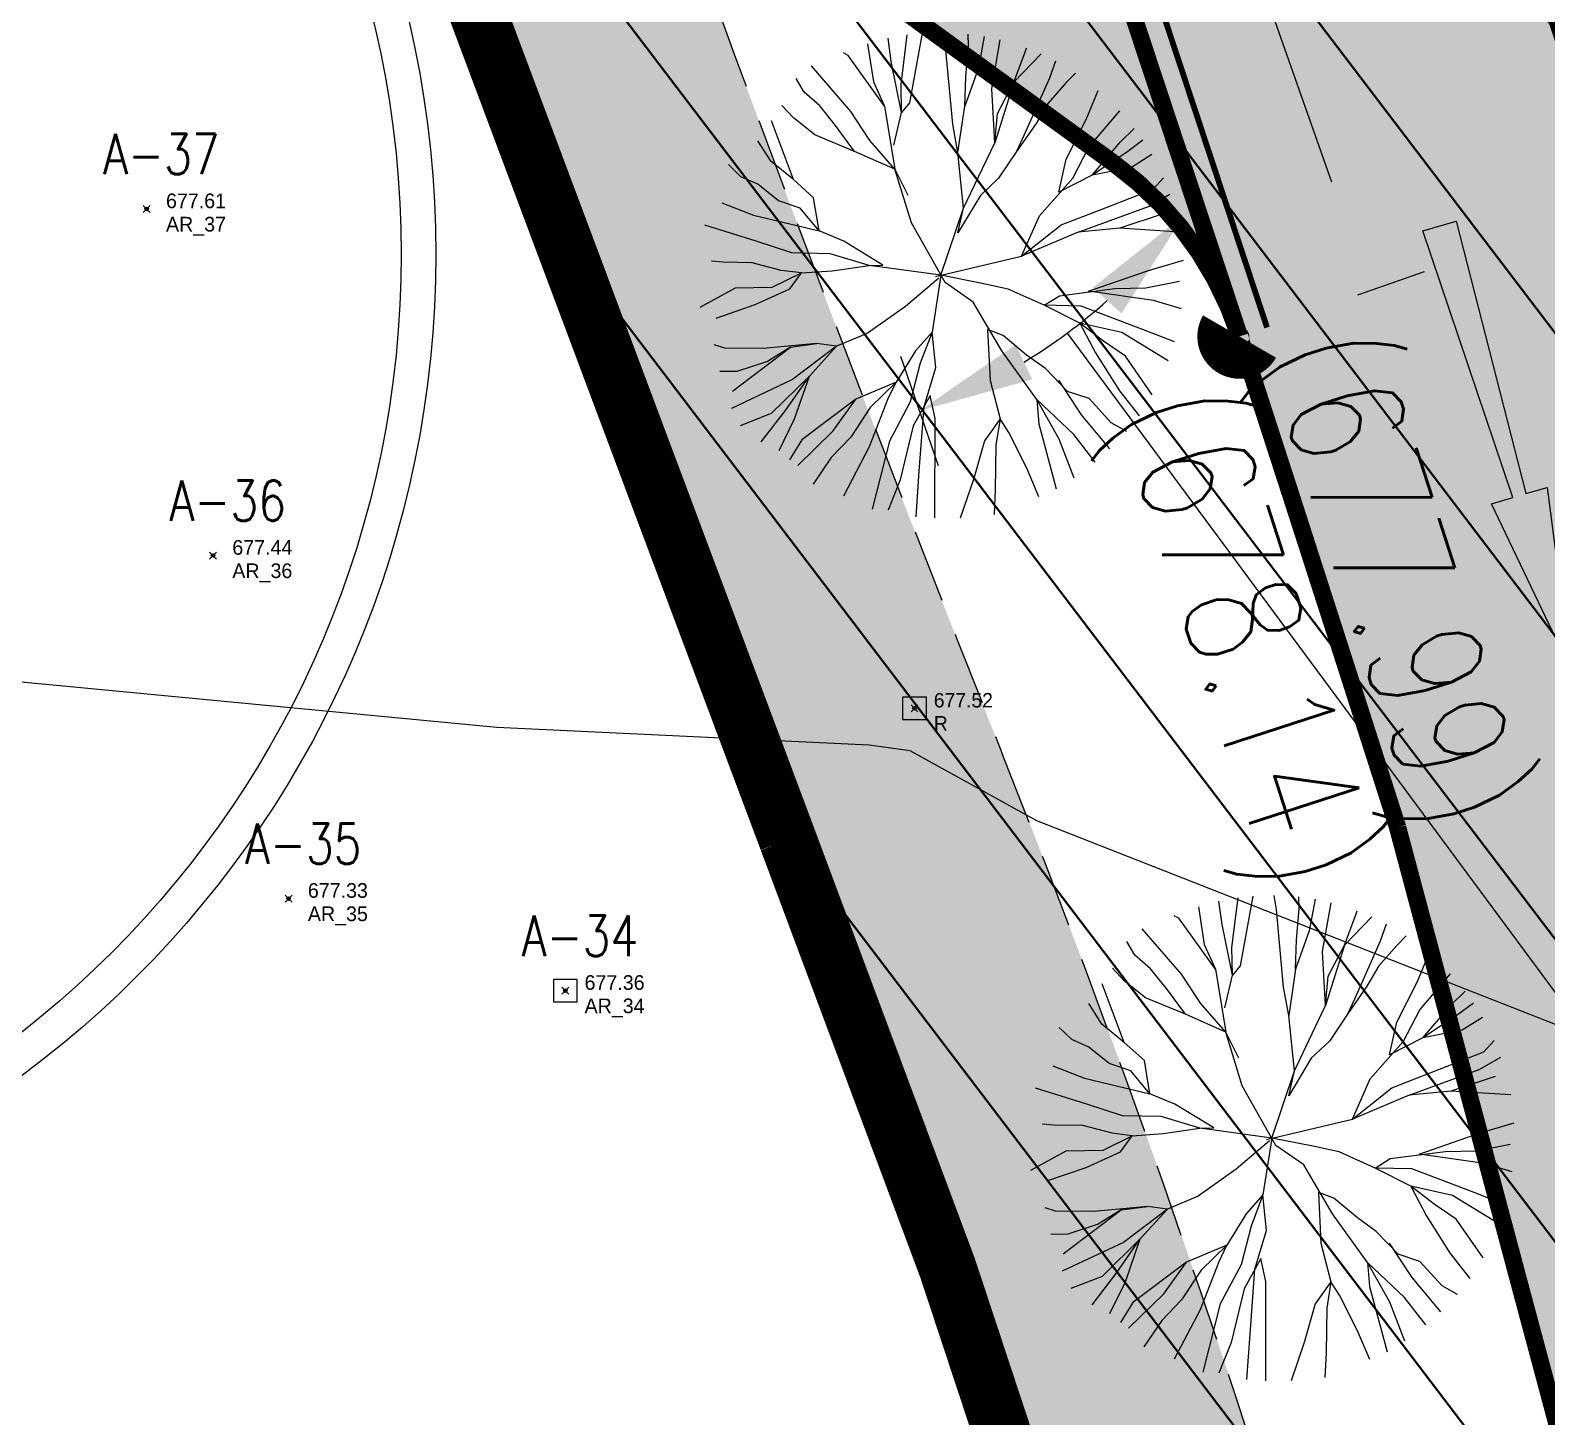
# Model space of a CAD drawing. Extents: x 350769 to 354978, y 6304672 to 6307963.
# Drawn here: x 352267.43 to 352280.55, y 6305851.84 to 6305863.85 of the extents above; entities that cross this region are included whole.
import ezdxf

# ---------------------------------------------------------------- set-up
doc = ezdxf.new("R2010")
doc.units = 0
doc.header["$PDMODE"] = 35
doc.header["$PDSIZE"] = 0.03
for name, pattern in [('3-5', [8, 3, -5]), ('CENTER', [50.8, 31.75, -6.35, 6.35, -6.35]), ('CONTINUOS', [0]), ('DASHDOT', [1, 0.5, -0.25, 0, -0.25]), ('DASHDOTX2', [2, 1, -0.5, 0, -0.5]), ('DASHED', [19.05, 12.7, -6.35])]:
    doc.linetypes.add(name, pattern=pattern)
doc.layers.get('0').update_dxf_attribs({"linetype": 'CONTINUOUS'})
doc.layers.get('Defpoints').update_dxf_attribs({"linetype": 'CONTINUOUS'})
for name, color, linetype in [('00-S2_ALL AREA APORTANTES', 150, 'CONTINUOUS'), ('00_Demarc_Proyectado', 150, 'CONTINUOUS'), ('00_Demarcacion Proyectada', 150, 'CONTINUOUS'), ('02_Geo ext_Acotamiento', 7, 'CONTINUOUS'), ('02_Geo ext_Eje', 4, 'CONTINUOUS'), ('02_Geo ext_Geometria', 2, 'CONTINUOUS'), ('03_Pav ext_HCV', 34, 'CONTINUOUS'), ('03_Pav ext_Vereda HC', 42, 'CONTINUOUS'), ('03_Pav proy_Solera Tipo A', 1, 'CONTINUOUS'), ('03_S2_Pav ext_Borde vereda', 7, 'CONTINUOUS'), ('03_S3_Pav ext_Cota', 2, 'CONTINUOUS'), ('1-ARBOL NOMBRE', 3, 'CONTINUOUS'), ('1-ARBOL PTO', 7, 'CONTINUOUS'), ('C-TINN', 5, 'CONTINUOUS'), ('C-TOPO-MAJR', 9, 'CONTINUOUS'), ('GYS_FLECH', 252, 'CONTINUOUS'), ('Paisajismo', 253, 'CONTINUOUS'), ('V-NODE-TEXT DIC 2012', 31, 'CONTINUOUS')]:
    doc.layers.add(name, color=color, linetype=linetype)
doc.layers.add('0_ASD_LINEA OFICIAL', color=253, linetype='DASHDOT', lineweight=20)
doc.layers.add('EJE PROYECTADO', color=7, linetype='DASHDOTX2', lineweight=15)
doc.layers.add('0_ASD_TOPOGRAFIA_ELEMENTOS', color=9, linetype='CONTINUOS', lineweight=5, true_color=0xbdbdbd)
doc.styles.add('JPG_2MM', font='simplex.shx', dxfattribs={"height": 1})
doc.styles.add('ROMANS', font='romans.shx', dxfattribs={"width": 0.65})
doc.dimstyles.new('Principal', dxfattribs={"dimscale": 0, "dimtxt": 2, "dimasz": 2, "dimexe": 1, "dimexo": 1, "dimtad": 1, "dimrnd": 0.05, "dimzin": 1, "dimtxsty": 'ROMANS', "dimcen": 2.5, "dimclrt": 2, "dimaunit": 2, "dimadec": 0, "dimazin": 0, "dimtfac": 1, "dimtmove": 0, "dimatfit": 3, "dimfxl": 1, "dimfxlon": 1, "dimarcsym": 0})

# ---------------------------------------------------------------- blocks, each defined once
blk = doc.blocks.new('*U993')
at = {"layer": 'EJE PROYECTADO', "color": 7, "linetype": 'DASHDOT', "lineweight": 15, "ltscale": 4}
blk.add_arc((351377.63, 6305569.091), 953.469, 17.70596, 19.250126, dxfattribs=at)
blk = doc.blocks.new('*D1195')
at = {"layer": '02_Geo ext_Acotamiento', "color": 0, "lineweight": -2, "transparency": 16777216}
for p, q in [((352276.403, 6305861.223), (352281.018, 6305854.987)), ((352274.962, 6305861.024), (352275.288, 6305860.078))]:
    blk.add_line(p, q, dxfattribs=at)
blk.add_arc((352273.579, 6305865.04), 4.748, 301.0911, 311.9131, dxfattribs=at)
at = {"layer": '02_Geo ext_Acotamiento', "color": 0, "transparency": 16777216}
for points in [[(352276.627, 6305861.618), (352276.874, 6305861.395), (352277.42, 6305862.249)], [(352276.101, 6305860.823), (352275.96, 6305861.125), (352275.125, 6305860.551)]]:
    blk.add_solid(points, dxfattribs=at)
at = {"layer": 'Defpoints', "color": 0, "transparency": 16777216}
for p in [(352270.484, 6305874.028), (352273.579, 6305865.04), (352274.14, 6305863.412), (352277.759, 6305862.004), (352276.001, 6305860.956)]:
    blk.add_point(p, dxfattribs=at)
at = {"layer": '02_Geo ext_Acotamiento', "color": 2, "transparency": 16777216, "insert": (352281.501, 6305854.334), "char_height": 1, "attachment_point": 5, "rotation": 36.5021, "style": 'ROMANS'}
blk.add_mtext('35°', dxfattribs=at)
blk = doc.blocks.new('*D1229')
at = {"layer": '02_Geo ext_Acotamiento', "color": 0, "lineweight": -2, "transparency": 16777216}
for p, q in [((352254.284, 6305931.515), (352254.859, 6305931.717)), ((352254.72, 6305930.608), (352278.693, 6305862.535)), ((352278.921, 6305861.555), (352279.497, 6305861.758))]:
    blk.add_line(p, q, dxfattribs=at)
at = {"layer": '02_Geo ext_Acotamiento', "color": 0, "transparency": 16777216}
for points in [[(352254.877, 6305930.664), (352254.562, 6305930.553), (352254.387, 6305931.551)], [(352278.85, 6305862.591), (352278.536, 6305862.48), (352279.025, 6305861.592)]]:
    blk.add_solid(points, dxfattribs=at)
at = {"layer": 'Defpoints', "color": 0, "transparency": 16777216}
for p in [(352253.259, 6305931.154), (352279.025, 6305861.592), (352277.896, 6305861.195)]:
    blk.add_point(p, dxfattribs=at)
at = {"layer": '02_Geo ext_Acotamiento', "color": 2, "transparency": 16777216, "insert": (352267.562, 6305896.873), "char_height": 1, "attachment_point": 5, "rotation": 289.4008, "style": 'ROMANS'}
blk.add_mtext('74,15', dxfattribs=at)
blk = doc.blocks.new('A$C27410629')
at = {"true_color": 0x136734, "transparency": 33554559}
h = blk.add_hatch(dxfattribs=at)
h.set_pattern_fill('ANSI31', color=116, scale=0.5)
h.set_pattern_definition([(45, (-8759.5625, -519.1036), (-1.12253202, 1.12253202), [])])
h.paths.add_polyline_path([(137.507, 1252.464, 0.117627), (109.815, 1254.194, 0.066925), (94.445, 1249.334, 0.315349), (64.302, 1196.27, 0.022683), (65.729, 1185.31), (112.36, 1218.953), (153.478, 1161.962), (172.105, 1139.481), (187.958, 1141.808), (193.565, 1120.466), (224.198, 1050.129), (250.62, 989.479), (268.153, 972.735, 0.000007), (291.49, 983.299), (238.195, 1105.634), (205.293, 1181.112), (177.053, 1197.652)])
at = {"layer": '0_ASD_LINEA OFICIAL', "ltscale": 8}
blk.add_lwpolyline([(76.795, 1069.872, 0.5, 0.5, 0.00826), (73.751, 1083.846, 0.5, 0.5, 0.028444), (70.023, 1095.124, 0.5, 0.5, -0.012564), (61.852, 1118.104, 0.5, 0.5, -0.000048), (57.166, 1131.529, 0.5, 0.5, -0.013664), (47.353, 1157.145, 0.5, 0.5, -0.058265), (39.524, 1192.667, 0.5, 0.5, 0), (39.524, 1192.667, 0.5, 0.5, -0.003962), (39.31, 1195.102, 0.5, 0.5, -0.274101), (74.42, 1266.696, 0.5, 0.5, 0), (74.42, 1266.696, 0.5, 0.5, -0.117635), (110.932, 1279.578, 0.5, 0.5, -0.105448), (145.793, 1276.067, 0.5, 0.5, -0.042273), (159.013, 1270.584, 0.5, 0.5, 0), (184.1, 1256.74, 0.5, 0.5, 0.018937), (195.809, 1250.819, 0.5, 0.5, -0.011475), (213.872, 1241.445, 0.5, 0.5, 0.049621)], format="xyseb", dxfattribs=at)
blk = doc.blocks.new('1.0 - LO RECABARREN LOTEO PARQUE - VEGETACION PROPUESTA ETAPA MUNICIPAL')
at = {"layer": 'Paisajismo'}
for p, q in [((352274.677, 6305863.729), (352274.727, 6305863.401)), ((352274.882, 6305863.576), (352274.855, 6305863.777)), ((352274.966, 6305863.376), (352275.02, 6305863.807)), ((352275.148, 6305863.821), (352275.039, 6305863.217)), ((352275.352, 6305863.706), (352275.331, 6305863.827)), ((352275.549, 6305863.711), (352275.547, 6305863.814)), ((352275.686, 6305863.793), (352275.637, 6305863.52)), ((352275.751, 6305863.341), (352275.825, 6305863.763)), ((352274.509, 6305863.629), (352274.468, 6305863.65)), ((352274.824, 6305863.189), (352274.509, 6305863.629)), ((352275.415, 6305863.033), (352275.352, 6305863.706)), ((352275.527, 6305863.443), (352275.549, 6305863.711)), ((352275.942, 6305863.397), (352276.044, 6305863.666)), ((352276.178, 6305863.641), (352275.942, 6305863.397)), ((352276.044, 6305863.666), (352276.052, 6305863.693)), ((352274.531, 6305863.144), (352274.19, 6305863.538)), ((352274.97, 6305863.135), (352274.882, 6305863.576)), ((352275.637, 6305863.52), (352275.518, 6305863.189)), ((352276.303, 6305863.579), (352276.252, 6305863.431)), ((352276.476, 6305863.475), (352276.396, 6305863.393)), ((352274.127, 6305863.31), (352274.058, 6305863.429)), ((352274.727, 6305863.401), (352274.824, 6305863.189)), ((352274.97, 6305863.135), (352274.966, 6305863.376)), ((352275.518, 6305863.189), (352275.527, 6305863.443)), ((352275.778, 6305862.873), (352275.751, 6305863.341)), ((352275.942, 6305863.397), (352275.778, 6305862.873)), ((352275.8, 6305863.127), (352275.942, 6305863.397)), ((352276.252, 6305863.431), (352276.03, 6305862.934)), ((352276.396, 6305863.393), (352276.239, 6305863.216)), ((352276.57, 6305863.075), (352276.674, 6305863.326)), ((352274.036, 6305863.087), (352273.934, 6305863.196)), ((352274.263, 6305863.192), (352274.127, 6305863.31)), ((352275.039, 6305863.217), (352274.97, 6305863.135)), ((352276.239, 6305863.216), (352276.135, 6305863.04)), ((352274.22, 6305862.94), (352274.036, 6305863.087)), ((352274.4, 6305863.021), (352274.263, 6305863.192)), ((352274.696, 6305862.893), (352274.531, 6305863.144)), ((352274.824, 6305863.189), (352274.914, 6305862.643)), ((352274.905, 6305862.852), (352274.97, 6305863.135)), ((352275.459, 6305862.787), (352275.518, 6305863.189)), ((352275.778, 6305862.873), (352275.8, 6305863.127)), ((352276.396, 6305862.729), (352276.57, 6305863.075)), ((352276.593, 6305862.835), (352276.859, 6305863.148)), ((352274.036, 6305862.554), (352273.845, 6305863.061)), ((352274.564, 6305862.797), (352274.22, 6305862.94)), ((352274.564, 6305862.797), (352274.4, 6305863.021)), ((352275.459, 6305862.787), (352275.415, 6305863.033)), ((352276.135, 6305863.04), (352275.966, 6305862.796)), ((352276.03, 6305862.934), (352275.966, 6305862.796)), ((352276.866, 6305862.879), (352276.985, 6305862.997)), ((352273.842, 6305862.711), (352273.728, 6305862.89)), ((352274.914, 6305862.643), (352274.696, 6305862.893)), ((352275.637, 6305862.576), (352275.778, 6305862.873)), ((352276.452, 6305862.565), (352276.593, 6305862.835)), ((352276.62, 6305862.592), (352276.866, 6305862.879)), ((352277.058, 6305862.895), (352276.918, 6305862.789)), ((352273.58, 6305862.578), (352273.472, 6305862.683)), ((352274.036, 6305862.554), (352273.842, 6305862.711)), ((352274.914, 6305862.643), (352274.564, 6305862.797)), ((352275.508, 6305862.307), (352275.459, 6305862.787)), ((352275.966, 6305862.796), (352275.811, 6305862.566)), ((352276.331, 6305862.446), (352276.396, 6305862.729)), ((352276.918, 6305862.789), (352276.62, 6305862.592)), ((352277.136, 6305862.77), (352276.96, 6305862.659)), ((352273.728, 6305862.514), (352273.58, 6305862.578)), ((352274.21, 6305862.396), (352274.036, 6305862.554)), ((352274.914, 6305862.643), (352275.026, 6305862.418)), ((352275.057, 6305862.178), (352274.914, 6305862.643)), ((352275.508, 6305862.307), (352275.637, 6305862.576)), ((352275.811, 6305862.566), (352275.653, 6305862.416)), ((352276.164, 6305862.239), (352276.452, 6305862.565)), ((352276.62, 6305862.592), (352276.331, 6305862.446)), ((352276.96, 6305862.659), (352276.62, 6305862.592)), ((352277.148, 6305862.471), (352277.237, 6305862.569)), ((352273.905, 6305862.37), (352273.728, 6305862.514)), ((352275.653, 6305862.416), (352275.459, 6305862.092)), ((352276.684, 6305862.289), (352277.148, 6305862.471)), ((352277.108, 6305862.32), (352277.293, 6305862.426)), ((352273.416, 6305862.351), (352273.69, 6305862.245)), ((352274.093, 6305862.307), (352273.905, 6305862.37)), ((352274.257, 6305862.109), (352274.093, 6305862.307)), ((352274.257, 6305862.109), (352274.21, 6305862.396)), ((352275.312, 6305861.725), (352275.508, 6305862.307)), ((352275.459, 6305862.092), (352275.508, 6305862.307)), ((352276.352, 6305862.162), (352276.684, 6305862.289)), ((352276.5, 6305862.098), (352277.108, 6305862.32)), ((352273.711, 6305862.019), (352273.268, 6305862.158)), ((352273.69, 6305862.245), (352274.257, 6305862.109)), ((352275.347, 6305861.662), (352275.057, 6305862.178)), ((352276.01, 6305861.889), (352276.164, 6305862.239)), ((352276.01, 6305861.889), (352276.352, 6305862.162)), ((352277.245, 6305862.259), (352276.86, 6305862.132)), ((352274.02, 6305861.918), (352273.711, 6305862.019)), ((352274.257, 6305862.109), (352274.257, 6305862.109)), ((352274.472, 6305862.02), (352274.257, 6305862.109)), ((352274.81, 6305861.813), (352274.472, 6305862.02)), ((352276.5, 6305862.098), (352276.01, 6305861.889)), ((352276.86, 6305862.132), (352276.5, 6305862.098)), ((352277.38, 6305862.099), (352276.86, 6305862.132)), ((352274.354, 6305861.911), (352274.02, 6305861.918)), ((352274.69, 6305861.81), (352274.354, 6305861.911)), ((352275.266, 6305861.714), (352276.01, 6305861.889)), ((352273.426, 6305861.838), (352273.325, 6305861.846)), ((352273.678, 6305861.833), (352273.426, 6305861.838)), ((352273.93, 6305861.767), (352273.678, 6305861.833)), ((352274.104, 6305861.746), (352273.93, 6305861.767)), ((352274.104, 6305861.746), (352274.37, 6305861.764)), ((352274.37, 6305861.764), (352274.69, 6305861.81)), ((352274.69, 6305861.81), (352274.81, 6305861.813)), ((352275.312, 6305861.725), (352274.69, 6305861.81)), ((352276.589, 6305861.586), (352277.108, 6305861.767)), ((352277.108, 6305861.767), (352277.41, 6305861.857)), ((352273.532, 6305861.615), (352273.852, 6305861.621)), ((352273.852, 6305861.621), (352274.104, 6305861.746)), ((352274.004, 6305861.607), (352274.104, 6305861.746)), ((352275.293, 6305861.701), (352275.004, 6305861.455)), ((352275.312, 6305861.725), (352275.235, 6305861.233)), ((352275.668, 6305861.655), (352275.312, 6305861.725)), ((352275.59, 6305861.493), (352275.347, 6305861.662)), ((352275.895, 6305861.606), (352275.668, 6305861.655)), ((352277.084, 6305861.615), (352277.376, 6305861.674)), ((352273.228, 6305861.449), (352273.532, 6305861.615)), ((352273.705, 6305861.471), (352274.004, 6305861.607)), ((352275.839, 6305861.07), (352275.59, 6305861.493)), ((352276.205, 6305861.465), (352275.895, 6305861.606)), ((352276.205, 6305861.465), (352276.337, 6305861.547)), ((352276.337, 6305861.547), (352276.817, 6305861.61)), ((352277.153, 6305861.506), (352276.589, 6305861.586)), ((352276.817, 6305861.61), (352277.084, 6305861.615)), ((352277.393, 6305861.433), (352277.153, 6305861.506)), ((352273.365, 6305861.354), (352273.705, 6305861.471)), ((352275.004, 6305861.455), (352274.674, 6305861.222)), ((352276.515, 6305861.31), (352276.205, 6305861.465)), ((352276.526, 6305861.457), (352276.205, 6305861.465)), ((352277.064, 6305861.254), (352276.526, 6305861.457)), ((352275.235, 6305861.233), (352275.091, 6305861.07)), ((352275.235, 6305861.233), (352275.133, 6305860.964)), ((352275.235, 6305861.233), (352275.235, 6305861.233)), ((352275.267, 6305860.926), (352275.235, 6305861.233)), ((352275.715, 6305861.255), (352275.737, 6305860.815)), ((352275.85, 6305861.204), (352275.715, 6305861.255)), ((352276.877, 6305861.229), (352276.515, 6305861.31)), ((352276.515, 6305861.31), (352276.649, 6305861.053)), ((352276.719, 6305861.154), (352276.515, 6305861.31)), ((352277.279, 6305860.984), (352276.877, 6305861.229)), ((352277.333, 6305861.148), (352277.064, 6305861.254)), ((352273.44, 6305861.093), (352273.349, 6305861.122)), ((352273.772, 6305861.09), (352273.44, 6305861.093)), ((352273.508, 6305860.722), (352274.009, 6305861.103)), ((352274.235, 6305861.134), (352273.772, 6305861.09)), ((352274.009, 6305861.103), (352273.811, 6305860.979)), ((352274.009, 6305861.103), (352274.235, 6305861.134)), ((352274.409, 6305861.11), (352274.027, 6305860.822)), ((352274.174, 6305860.852), (352274.409, 6305861.11)), ((352274.409, 6305861.11), (352274.235, 6305861.134)), ((352274.674, 6305861.222), (352274.409, 6305861.11)), ((352276.053, 6305861.034), (352275.85, 6305861.204)), ((352276.908, 6305861.024), (352276.719, 6305861.154)), ((352273.811, 6305860.979), (352273.545, 6305860.893)), ((352275.091, 6305861.07), (352274.923, 6305860.799)), ((352275.133, 6305860.964), (352275.046, 6305860.628)), ((352276.141, 6305860.648), (352275.839, 6305861.07)), ((352276.216, 6305860.917), (352276.053, 6305861.034)), ((352276.649, 6305861.053), (352276.856, 6305860.725)), ((352277.14, 6305860.689), (352276.908, 6305861.024)), ((352273.545, 6305860.893), (352273.399, 6305860.891)), ((352274.174, 6305860.852), (352273.843, 6305860.528)), ((352273.966, 6305860.554), (352274.174, 6305860.852)), ((352274.045, 6305860.481), (352274.174, 6305860.852)), ((352275.167, 6305860.59), (352275.267, 6305860.926)), ((352276.406, 6305860.72), (352276.216, 6305860.917)), ((352274.027, 6305860.822), (352273.498, 6305860.572)), ((352274.923, 6305860.799), (352274.575, 6305860.652)), ((352274.923, 6305860.799), (352274.7, 6305860.581)), ((352274.856, 6305860.657), (352274.923, 6305860.799)), ((352275.737, 6305860.815), (352275.823, 6305860.482)), ((352276.528, 6305860.518), (352276.332, 6305860.816)), ((352276.594, 6305860.657), (352276.406, 6305860.72)), ((352276.856, 6305860.725), (352277.027, 6305860.509)), ((352274.575, 6305860.652), (352274.109, 6305860.301)), ((352274.379, 6305860.377), (352274.575, 6305860.652)), ((352274.7, 6305860.581), (352274.531, 6305860.324)), ((352274.693, 6305860.242), (352274.856, 6305860.657)), ((352275.046, 6305860.628), (352274.865, 6305860.29)), ((352275.218, 6305860.684), (352275.072, 6305860.42)), ((352275.124, 6305860.028), (352275.167, 6305860.59)), ((352275.262, 6305860.484), (352275.218, 6305860.684)), ((352276.461, 6305860.346), (352276.141, 6305860.648)), ((352276.141, 6305860.648), (352276.158, 6305860.44)), ((352276.334, 6305860.305), (352276.141, 6305860.648)), ((352276.785, 6305860.447), (352276.594, 6305860.657)), ((352273.843, 6305860.528), (352273.574, 6305860.422)), ((352273.757, 6305860.283), (352273.966, 6305860.554)), ((352273.91, 6305860.207), (352274.045, 6305860.481)), ((352275.259, 6305859.624), (352275.262, 6305860.484)), ((352275.823, 6305860.482), (352275.688, 6305860.291)), ((352275.823, 6305860.482), (352275.787, 6305860.254)), ((352275.898, 6305860.365), (352275.823, 6305860.482)), ((352276.158, 6305860.44), (352276.31, 6305859.875)), ((352276.775, 6305860.221), (352276.528, 6305860.518)), ((352276.92, 6305860.371), (352276.785, 6305860.447)), ((352274.073, 6305860.079), (352274.379, 6305860.377)), ((352274.531, 6305860.324), (352274.361, 6305860.147)), ((352275.072, 6305860.42), (352274.96, 6305859.955)), ((352276.054, 6305860.056), (352275.898, 6305860.365)), ((352276.647, 6305860.108), (352276.461, 6305860.346)), ((352274.109, 6305860.301), (352274.001, 6305860.128)), ((352274.47, 6305859.815), (352274.693, 6305860.242)), ((352274.865, 6305860.29), (352274.716, 6305859.7)), ((352275.688, 6305860.291), (352275.594, 6305859.957)), ((352275.787, 6305860.254), (352275.781, 6305859.867)), ((352276.465, 6305859.967), (352276.334, 6305860.305)), ((352274.361, 6305860.147), (352274.205, 6305859.917)), ((352276.16, 6305859.806), (352276.054, 6305860.056)), ((352274.96, 6305859.955), (352274.854, 6305859.691)), ((352275.097, 6305859.634), (352275.124, 6305860.028)), ((352275.594, 6305859.957), (352275.479, 6305859.623)), ((352275.781, 6305859.867), (352275.772, 6305859.653)), ((352277.54, 6305856.258), (352277.59, 6305855.93)), ((352277.745, 6305856.105), (352277.718, 6305856.306)), ((352277.829, 6305855.905), (352277.884, 6305856.336)), ((352278.012, 6305856.35), (352277.903, 6305855.746)), ((352278.215, 6305856.235), (352278.195, 6305856.356)), ((352278.39, 6305855.972), (352278.412, 6305856.24)), ((352278.412, 6305856.24), (352278.41, 6305856.343)), ((352278.55, 6305856.323), (352278.5, 6305856.049)), ((352278.614, 6305855.87), (352278.689, 6305856.292)), ((352277.372, 6305856.158), (352277.331, 6305856.18)), ((352277.687, 6305855.718), (352277.372, 6305856.158)), ((352278.278, 6305855.562), (352278.215, 6305856.235)), ((352278.805, 6305855.926), (352278.907, 6305856.196)), ((352279.041, 6305856.17), (352278.805, 6305855.926)), ((352278.907, 6305856.196), (352278.915, 6305856.222)), ((352279.166, 6305856.108), (352279.115, 6305855.96)), ((352277.394, 6305855.673), (352277.053, 6305856.067)), ((352277.834, 6305855.664), (352277.745, 6305856.105)), ((352278.5, 6305856.049), (352278.382, 6305855.718)), ((352279.339, 6305856.005), (352279.259, 6305855.922)), ((352276.991, 6305855.839), (352276.922, 6305855.958)), ((352277.59, 6305855.93), (352277.687, 6305855.718)), ((352277.834, 6305855.664), (352277.829, 6305855.905)), ((352278.382, 6305855.718), (352278.39, 6305855.972)), ((352278.641, 6305855.402), (352278.614, 6305855.87)), ((352278.805, 6305855.926), (352278.641, 6305855.402)), ((352278.663, 6305855.656), (352278.805, 6305855.926)), ((352279.115, 6305855.96), (352278.893, 6305855.463)), ((352279.259, 6305855.922), (352279.102, 6305855.745)), ((352279.434, 6305855.604), (352279.537, 6305855.855)), ((352276.899, 6305855.616), (352276.797, 6305855.725)), ((352277.127, 6305855.721), (352276.991, 6305855.839)), ((352277.263, 6305855.55), (352277.127, 6305855.721)), ((352277.687, 6305855.718), (352277.778, 6305855.172)), ((352277.903, 6305855.746), (352277.834, 6305855.664)), ((352278.382, 6305855.718), (352278.323, 6305855.316)), ((352279.102, 6305855.745), (352278.999, 6305855.569)), ((352276.899, 6305855.083), (352276.708, 6305855.59)), ((352277.083, 6305855.469), (352276.899, 6305855.616)), ((352277.559, 6305855.422), (352277.394, 6305855.673)), ((352277.769, 6305855.381), (352277.834, 6305855.664)), ((352278.641, 6305855.402), (352278.663, 6305855.656)), ((352279.259, 6305855.258), (352279.434, 6305855.604)), ((352279.457, 6305855.364), (352279.723, 6305855.677)), ((352277.428, 6305855.326), (352277.083, 6305855.469)), ((352277.428, 6305855.326), (352277.263, 6305855.55)), ((352278.323, 6305855.316), (352278.278, 6305855.562)), ((352278.999, 6305855.569), (352278.83, 6305855.326)), ((352278.893, 6305855.463), (352278.83, 6305855.326)), ((352279.729, 6305855.408), (352279.848, 6305855.527)), ((352276.705, 6305855.24), (352276.591, 6305855.419)), ((352277.778, 6305855.172), (352277.428, 6305855.326)), ((352277.778, 6305855.172), (352277.559, 6305855.422)), ((352278.5, 6305855.106), (352278.641, 6305855.402)), ((352278.83, 6305855.326), (352278.674, 6305855.095)), ((352279.315, 6305855.094), (352279.457, 6305855.364)), ((352279.483, 6305855.122), (352279.729, 6305855.408)), ((352279.781, 6305855.318), (352279.483, 6305855.122)), ((352279.922, 6305855.424), (352279.781, 6305855.318)), ((352276.444, 6305855.107), (352276.335, 6305855.212)), ((352276.899, 6305855.083), (352276.705, 6305855.24)), ((352278.372, 6305854.836), (352278.323, 6305855.316)), ((352279.194, 6305854.975), (352279.259, 6305855.258)), ((352279.824, 6305855.188), (352279.483, 6305855.122)), ((352279.999, 6305855.299), (352279.824, 6305855.188)), ((352276.592, 6305855.043), (352276.444, 6305855.107)), ((352277.073, 6305854.925), (352276.899, 6305855.083)), ((352277.889, 6305854.947), (352277.778, 6305855.172)), ((352277.92, 6305854.707), (352277.778, 6305855.172)), ((352278.372, 6305854.836), (352278.5, 6305855.106)), ((352278.674, 6305855.095), (352278.517, 6305854.946)), ((352279.027, 6305854.768), (352279.315, 6305855.094)), ((352279.483, 6305855.122), (352279.194, 6305854.975)), ((352280.011, 6305855), (352280.1, 6305855.098)), ((352276.768, 6305854.899), (352276.592, 6305855.043)), ((352277.12, 6305854.639), (352277.073, 6305854.925)), ((352278.517, 6305854.946), (352278.322, 6305854.621)), ((352279.547, 6305854.818), (352280.011, 6305855)), ((352279.971, 6305854.849), (352280.157, 6305854.956)), ((352276.28, 6305854.88), (352276.553, 6305854.774)), ((352276.956, 6305854.836), (352276.768, 6305854.899)), ((352277.12, 6305854.639), (352276.956, 6305854.836)), ((352278.175, 6305854.254), (352278.372, 6305854.836)), ((352278.322, 6305854.621), (352278.372, 6305854.836)), ((352279.216, 6305854.691), (352279.547, 6305854.818)), ((352279.364, 6305854.627), (352279.971, 6305854.849)), ((352276.574, 6305854.548), (352276.131, 6305854.687)), ((352276.553, 6305854.774), (352277.12, 6305854.639)), ((352278.21, 6305854.191), (352277.92, 6305854.707)), ((352278.874, 6305854.418), (352279.027, 6305854.768)), ((352278.874, 6305854.418), (352279.216, 6305854.691)), ((352280.109, 6305854.789), (352279.724, 6305854.661)), ((352276.884, 6305854.447), (352276.574, 6305854.548)), ((352277.12, 6305854.639), (352277.12, 6305854.639)), ((352277.336, 6305854.549), (352277.12, 6305854.639)), ((352277.673, 6305854.342), (352277.336, 6305854.549)), ((352279.364, 6305854.627), (352278.874, 6305854.418)), ((352279.724, 6305854.661), (352279.364, 6305854.627)), ((352280.244, 6305854.628), (352279.724, 6305854.661)), ((352277.217, 6305854.44), (352276.884, 6305854.447)), ((352277.553, 6305854.339), (352277.217, 6305854.44)), ((352278.129, 6305854.243), (352278.874, 6305854.418)), ((352276.29, 6305854.367), (352276.189, 6305854.375)), ((352276.541, 6305854.362), (352276.29, 6305854.367)), ((352276.794, 6305854.296), (352276.541, 6305854.362)), ((352276.716, 6305854.15), (352276.967, 6305854.275)), ((352276.967, 6305854.275), (352276.794, 6305854.296)), ((352276.867, 6305854.136), (352276.967, 6305854.275)), ((352276.967, 6305854.275), (352277.234, 6305854.293)), ((352277.234, 6305854.293), (352277.553, 6305854.339)), ((352277.553, 6305854.339), (352277.673, 6305854.342)), ((352278.175, 6305854.254), (352277.553, 6305854.339)), ((352279.452, 6305854.115), (352279.971, 6305854.296)), ((352279.971, 6305854.296), (352280.273, 6305854.386)), ((352276.091, 6305853.978), (352276.395, 6305854.144)), ((352276.395, 6305854.144), (352276.716, 6305854.15)), ((352278.156, 6305854.231), (352277.867, 6305853.985)), ((352278.175, 6305854.254), (352278.098, 6305853.762)), ((352278.531, 6305854.184), (352278.175, 6305854.254)), ((352278.454, 6305854.022), (352278.21, 6305854.191)), ((352278.759, 6305854.135), (352278.531, 6305854.184)), ((352279.201, 6305854.077), (352279.68, 6305854.139)), ((352279.68, 6305854.139), (352279.947, 6305854.144)), ((352279.947, 6305854.144), (352280.24, 6305854.203)), ((352276.568, 6305854), (352276.867, 6305854.136)), ((352278.702, 6305853.599), (352278.454, 6305854.022)), ((352279.069, 6305853.994), (352278.759, 6305854.135)), ((352279.069, 6305853.994), (352279.201, 6305854.077)), ((352280.017, 6305854.035), (352279.452, 6305854.115)), ((352280.257, 6305853.962), (352280.017, 6305854.035)), ((352276.228, 6305853.883), (352276.568, 6305854)), ((352277.867, 6305853.985), (352277.538, 6305853.751)), ((352279.379, 6305853.839), (352279.069, 6305853.994)), ((352279.389, 6305853.987), (352279.069, 6305853.994)), ((352279.927, 6305853.783), (352279.389, 6305853.987)), ((352277.538, 6305853.751), (352277.273, 6305853.639)), ((352278.098, 6305853.762), (352277.954, 6305853.599)), ((352278.098, 6305853.762), (352277.996, 6305853.493)), ((352278.098, 6305853.762), (352278.098, 6305853.762)), ((352278.131, 6305853.455), (352278.098, 6305853.762)), ((352278.579, 6305853.784), (352278.6, 6305853.344)), ((352278.713, 6305853.733), (352278.579, 6305853.784)), ((352279.74, 6305853.758), (352279.379, 6305853.839)), ((352279.379, 6305853.839), (352279.512, 6305853.583)), ((352279.582, 6305853.683), (352279.379, 6305853.839)), ((352280.142, 6305853.513), (352279.74, 6305853.758)), ((352280.196, 6305853.677), (352279.927, 6305853.783)), ((352276.304, 6305853.623), (352276.213, 6305853.651)), ((352276.636, 6305853.619), (352276.304, 6305853.623)), ((352276.371, 6305853.252), (352276.872, 6305853.632)), ((352277.099, 6305853.663), (352276.636, 6305853.619)), ((352276.872, 6305853.632), (352276.674, 6305853.508)), ((352276.872, 6305853.632), (352277.099, 6305853.663)), ((352277.273, 6305853.639), (352276.891, 6305853.351)), ((352277.037, 6305853.381), (352277.273, 6305853.639)), ((352277.273, 6305853.639), (352277.099, 6305853.663)), ((352278.917, 6305853.563), (352278.713, 6305853.733)), ((352279.771, 6305853.553), (352279.582, 6305853.683)), ((352276.674, 6305853.508), (352276.409, 6305853.423)), ((352277.954, 6305853.599), (352277.786, 6305853.328)), ((352277.996, 6305853.493), (352277.909, 6305853.157)), ((352279.004, 6305853.178), (352278.702, 6305853.599)), ((352279.079, 6305853.446), (352278.917, 6305853.563)), ((352279.512, 6305853.583), (352279.72, 6305853.254)), ((352280.004, 6305853.218), (352279.771, 6305853.553)), ((352276.409, 6305853.423), (352276.262, 6305853.42)), ((352276.891, 6305853.351), (352276.361, 6305853.101)), ((352277.037, 6305853.381), (352276.706, 6305853.057)), ((352276.829, 6305853.083), (352277.037, 6305853.381)), ((352276.908, 6305853.01), (352277.037, 6305853.381)), ((352278.03, 6305853.119), (352278.131, 6305853.455)), ((352279.27, 6305853.249), (352279.079, 6305853.446)), ((352277.786, 6305853.328), (352277.438, 6305853.181)), ((352277.786, 6305853.328), (352277.563, 6305853.11)), ((352277.72, 6305853.186), (352277.786, 6305853.328)), ((352278.6, 6305853.344), (352278.687, 6305853.011)), ((352279.392, 6305853.047), (352279.195, 6305853.345)), ((352279.458, 6305853.186), (352279.27, 6305853.249)), ((352279.72, 6305853.254), (352279.89, 6305853.039)), ((352277.438, 6305853.181), (352276.972, 6305852.83)), ((352277.242, 6305852.906), (352277.438, 6305853.181)), ((352277.563, 6305853.11), (352277.394, 6305852.853)), ((352277.557, 6305852.771), (352277.72, 6305853.186)), ((352277.909, 6305853.157), (352277.729, 6305852.819)), ((352278.081, 6305853.213), (352277.935, 6305852.949)), ((352277.987, 6305852.557), (352278.03, 6305853.119)), ((352278.125, 6305853.013), (352278.081, 6305853.213)), ((352279.324, 6305852.875), (352279.004, 6305853.178)), ((352279.004, 6305853.178), (352279.021, 6305852.969)), ((352279.197, 6305852.834), (352279.004, 6305853.178)), ((352279.649, 6305852.976), (352279.458, 6305853.186)), ((352276.706, 6305853.057), (352276.437, 6305852.951)), ((352276.621, 6305852.812), (352276.829, 6305853.083)), ((352276.773, 6305852.736), (352276.908, 6305853.01)), ((352278.123, 6305852.153), (352278.125, 6305853.013)), ((352278.687, 6305853.011), (352278.551, 6305852.82)), ((352278.687, 6305853.011), (352278.651, 6305852.783)), ((352278.761, 6305852.894), (352278.687, 6305853.011)), ((352279.021, 6305852.969), (352279.174, 6305852.404)), ((352279.639, 6305852.75), (352279.392, 6305853.047)), ((352279.783, 6305852.9), (352279.649, 6305852.976)), ((352276.972, 6305852.83), (352276.865, 6305852.657)), ((352276.936, 6305852.608), (352277.242, 6305852.906)), ((352277.394, 6305852.853), (352277.224, 6305852.676)), ((352277.935, 6305852.949), (352277.823, 6305852.484)), ((352278.918, 6305852.585), (352278.761, 6305852.894)), ((352279.328, 6305852.497), (352279.197, 6305852.834)), ((352279.51, 6305852.637), (352279.324, 6305852.875)), ((352277.333, 6305852.344), (352277.557, 6305852.771)), ((352277.729, 6305852.819), (352277.58, 6305852.229)), ((352278.551, 6305852.82), (352278.457, 6305852.486)), ((352278.651, 6305852.783), (352278.645, 6305852.396)), ((352277.224, 6305852.676), (352277.068, 6305852.446)), ((352279.023, 6305852.336), (352278.918, 6305852.585)), ((352277.823, 6305852.484), (352277.718, 6305852.22)), ((352277.96, 6305852.163), (352277.987, 6305852.557)), ((352278.457, 6305852.486), (352278.343, 6305852.152)), ((352278.645, 6305852.396), (352278.635, 6305852.182))]:
    blk.add_line(p, q, dxfattribs=at)
blk = doc.blocks.new('FDIR')
at = {"layer": 'GYS_FLECH'}
blk.add_hatch(color=0, dxfattribs=at).paths.add_polyline_path([(0, 0), (0.25, -1.573), (0.06, -1.573), (0.15, -4.007), (-0.15, -4.007), (-0.06, -1.573), (-0.25, -1.573)])
at = {"layer": 'GYS_FLECH', "color": 0}
blk.add_lwpolyline([(0, 0), (0.25, -1.573), (0.06, -1.573), (0.15, -4.007), (-0.15, -4.007), (-0.06, -1.573), (-0.25, -1.573)], close=True, dxfattribs=at)
blk = doc.blocks.new('*U1267')
at = {"color": 0, "linetype": 'Continuous'}
blk.add_blockref('FDIR', (0, 4.007), dxfattribs=at)
blk = doc.blocks.new('A$C6F2B269D')
at = {"layer": '00_Demarc_Proyectado', "color": 252, "linetype": '3-5', "const_width": 0.21, "flags": 128}
blk.add_lwpolyline([(71.443, 683.754, 0.005638), (71.659, 682.684, -0.028123), (72.583, 676.742, 0.039596), (76.645, 654.893, 0.018921), (79.805, 644.7, 0.013794), (89.541, 619.306), (96.643, 598.961, -0.00027), (101.225, 585.13, -0.001202), (102.625, 580.78, 0.000615), (105.917, 568.488, -0.007821), (108.829, 554.882, -0.004868), (110.425, 546.371, -0.021288), (110.99, 542.153, 0.006554), (111.142, 540.693), (111.527, 537.414), (111.8, 534.219), (111.933, 531.024), (111.931, 527.938), (111.858, 524.932), (111.789, 522.041), (111.786, 519.207), (111.903, 516.418), (112.211, 513.541), (112.349, 512.126)], format="xyb", dxfattribs=at)
at = {"layer": '00_Demarc_Proyectado', "color": 252, "linetype": 'CONTINUOS', "ltscale": 0.25, "const_width": 0.15, "flags": 128}
blk.add_lwpolyline([(75.019, 683.718, 0.001721), (75.082, 683.415, -0.028071), (76.065, 677.096, 0.039575), (80.025, 655.803, 0.018921), (83.107, 645.862, 0.013846), (92.812, 620.555), (99.956, 600.089, -0.000271), (104.551, 586.219, -0.001227), (105.985, 581.763, 0.000622), (109.313, 569.336, -0.007857), (112.262, 555.561, -0.003783), (113.527, 548.898)], format="xyb", dxfattribs=at)
at = {"layer": '00_Demarc_Proyectado', "color": 252, "rotation": 196.4939858912567}
blk.add_blockref('*U1267', (99.627, 585.005), dxfattribs=at)
blk = doc.blocks.new('TOPOGRAFIA')
at = {"layer": '1-ARBOL PTO', "color": 9, "lineweight": 0, "true_color": 0xbdbdbd}
for p in [(390268.437, 6302862.299), (390269.011, 6302859.298), (390269.665, 6302856.328), (390272.06, 6302855.531)]:
    blk.add_point(p, dxfattribs=at)
at = {"layer": 'C-TINN', "color": 9, "linetype": 'Continuous', "lineweight": 0, "true_color": 0xbdbdbd}
for points, elevation in [([(390274.983, 6302857.875), (390274.983, 6302858.075), (390275.183, 6302858.075), (390275.183, 6302857.875), (390274.983, 6302857.875)], 677.521), ([(390271.96, 6302855.431), (390271.96, 6302855.631), (390272.16, 6302855.631), (390272.16, 6302855.431), (390271.96, 6302855.431)], 677.36)]:
    blk.add_lwpolyline(points, dxfattribs=dict(at, elevation=elevation))
for p in [(390275.083, 6302857.975, 677.521), (390272.06, 6302855.531, 677.36)]:
    blk.add_point(p, dxfattribs=at)
at = {"layer": 'C-TOPO-MAJR', "color": 9, "linetype": 'Continuous', "lineweight": -3, "true_color": 0xbdbdbd, "elevation": 677.5}
blk.add_lwpolyline([(390282.151, 6302854.64), (390276.143, 6302857.002), (390275.045, 6302857.607), (390274.689, 6302857.656), (390271.469, 6302857.809), (390266.895, 6302858.244), (390266.168, 6302858.17), (390264.912, 6302858.598), (390262.15, 6302860.112), (390261.276, 6302860.424), (390254.056, 6302861.155), (390251.413, 6302861.418), (390245.581, 6302861.131), (390241.621, 6302860.57)], dxfattribs=at)
at = {"layer": 'V-NODE-TEXT DIC 2012', "color": 9, "lineweight": 0, "true_color": 0xbdbdbd}
for p in [(390268.437, 6302862.299), (390269.011, 6302859.298), (390275.083, 6302857.975), (390269.665, 6302856.328), (390272.06, 6302855.531)]:
    blk.add_point(p, dxfattribs=at)
at = {"layer": '1-ARBOL NOMBRE', "color": 9, "lineweight": 0, "true_color": 0xbdbdbd, "style": 'ROMANS', "width": 0.8}
for s, p in [('A-37', (390268.06, 6302862.599)), ('A-36', (390268.634, 6302859.598)), ('A-35', (390269.288, 6302856.628)), ('A-34', (390271.683, 6302855.831))]:
    blk.add_text(s, height=0.35, dxfattribs=at).set_placement(p)
at = {"layer": 'V-NODE-TEXT DIC 2012', "color": 9, "lineweight": 0, "true_color": 0xbdbdbd}
for s, height, p in [('677.61', 0.127, (390268.604, 6302862.306)), ('AR_37', 0.127, (390268.604, 6302862.104)), ('677.44', 0.127, (390269.178, 6302859.305)), ('AR_36', 0.127, (390269.178, 6302859.103)), ('677.52', 0.125, (390275.25, 6302857.983)), ('R', 0.125, (390275.25, 6302857.783)), ('677.33', 0.127, (390269.832, 6302856.335)), ('AR_35', 0.127, (390269.832, 6302856.133)), ('677.36', 0.127, (390272.227, 6302855.538)), ('AR_34', 0.127, (390272.227, 6302855.336))]:
    blk.add_text(s, height=height, dxfattribs=at).set_placement(p)

msp = doc.modelspace()

# ---------------------------------------------------------------- hatches: boundary and pattern name
at = {"layer": '00-S2_ALL AREA APORTANTES', "linetype": 'DASHED', "lineweight": 40, "ltscale": 0.25}
h = msp.add_hatch(dxfattribs=at)
h.set_pattern_fill('ANSI31', color=150, scale=0.5, angle=82.24516605)
h.paths.add_polyline_path([(352289.547, 6305887.688), (352287.231, 6305894.323), (352275.429, 6305890.203), (352277.789, 6305883.443, -0.006738), (352285.933, 6305859.072), (352287.269, 6305854.095), (352298.463, 6305857.67), (352297.132, 6305863.248, 0.028)])
h = msp.add_hatch(dxfattribs=at)
h.set_pattern_fill('ANSI31', color=40, scale=0.5, angle=82.24516605)
h.paths.add_polyline_path([(352277.789, 6305883.443), (352275.429, 6305890.203), (352263.628, 6305886.084), (352268.112, 6305873.236, 0.017415), (352273.982, 6305856.846, -0.017414), (352276.231, 6305850.569), (352287.269, 6305854.095), (352285.933, 6305859.072, 0.006738)])
h = msp.add_hatch(dxfattribs=at)
h.set_pattern_fill('ANSI31', color=40, scale=0.5, angle=82.24516605)
h.paths.add_polyline_path([(352289.281, 6305846.6), (352287.269, 6305854.095), (352276.231, 6305850.569, -0.023228), (352278.541, 6305841.982, -0.016115), (352283.796, 6305814.698), (352295.088, 6305816.908, 0.017092)])
at = {"layer": '03_Pav ext_HCV'}
h = msp.add_hatch(dxfattribs=at)
h.set_pattern_fill('SWAMP', color=256, scale=0.025, style=0)
h.set_pattern_definition([(359.999999999, (0, 0), (0.317500000006, 0.5499261309), [0.079375, -0.555625]), (90, (0.0397, -4e-13), (-0.317499999994, 0.549926130908), [0.0396875, -1.06016476181]), (90, (0.0496, -5e-13), (-0.317499999994, 0.549926130908), [0.03175, -1.06810226181]), (90, (0.02977, -3e-13), (-0.317499999994, 0.549926130908), [0.03175, -1.06810226181]), (59.999999999, (0.05953, -6e-13), (-0.317499999563, 0.549926131157), [0.0254, -0.6096]), (119.999999999, (0.01984, -2e-13), (-0.63499999957, 2.56e-10), [0.0254, -0.6096])])
edge = h.paths.add_edge_path()
edge.add_arc((352255.651, 6305960.769), 0.6, 191.9515, 355.6455, ccw=False)
edge.add_arc((352299.01, 6305969.946), 44.919, 191.6658, 191.9515, ccw=False)
edge.add_line((352255.019, 6305960.864), (352248.082, 6305960.934))
edge.add_arc((352299.01, 6305969.946), 51.719, 188.0126, 190.0351, ccw=False)
edge.add_line((352247.796, 6305962.737), (352247.593, 6305962.739))
edge.add_arc((352299.01, 6305969.946), 51.919, 187.9792, 192.0603)
edge.add_arc((352199.34, 6305948.651), 50, 5.6038, 12.0603, ccw=False)
edge.add_arc((352392.331, 6305968.564), 144.016, 185.9908, 195.05624)
edge.add_arc((352250.362, 6305930.375), 3, -16.8305, 15.0562, ccw=False)
edge.add_line((352253.233, 6305929.506), (352252.173, 6305926.002))
edge.add_arc((352255.045, 6305925.133), 3, 163.1695, 198.1695)
edge.add_line((352252.194, 6305924.197), (352253.674, 6305919.687))
edge.add_arc((352724.827, 6306085.564), 499.5, 199.39537, 202.53487)
edge.add_line((352263.466, 6305894.132), (352270.484, 6305874.028))
edge.add_line((352270.484, 6305874.028), (352273.271, 6305865.935))
edge.add_arc((352276.107, 6305866.911), 3, 199.0021, 234.0031)
edge.add_line((352274.344, 6305864.484), (352276.806, 6305862.696))
edge.add_arc((352275.043, 6305860.269), 3, 17.9764, 54.0015, ccw=False)
edge.add_arc((351377.63, 6305569.091), 946.469, 17.70596, 17.976359, ccw=False)
edge.add_arc((357281.014, 6307189.91), 5176.321, 194.922513, 195.061819)
edge.add_arc((351852.518, 6305745.765), 441.256, 9.34098, 12.96792, ccw=False)
edge.add_line((352287.923, 6305817.385), (352288.293, 6305814.231))
edge.add_line((352288.293, 6305814.231), (352288.556, 6305811.159))
edge.add_line((352288.556, 6305811.159), (352288.683, 6305808.103))
edge.add_line((352288.683, 6305808.103), (352288.681, 6305805.124))
edge.add_line((352288.681, 6305805.124), (352288.609, 6305802.156))
edge.add_line((352288.609, 6305802.156), (352288.539, 6305799.227))
edge.add_line((352288.539, 6305799.227), (352288.536, 6305796.285))
edge.add_line((352288.536, 6305796.285), (352288.661, 6305793.323))
edge.add_line((352288.661, 6305793.323), (352288.978, 6305790.357))
edge.add_line((352288.978, 6305790.357), (352289.267, 6305787.392))
edge.add_arc((351857.86, 6305746.823), 433.31, 3.22552, 5.37215, ccw=False)
edge.add_line((352290.484, 6305771.204), (352291.507, 6305753.032))
edge.add_line((352291.507, 6305753.032), (352291.707, 6305753.044))
edge.add_line((352291.707, 6305753.044), (352291.606, 6305754.841))
edge.add_line((352291.606, 6305754.841), (352297.896, 6305755.195))
edge.add_line((352297.896, 6305755.195), (352296.973, 6305771.57))
edge.add_arc((351858.011, 6305746.838), 439.658, 3.2247, 6.06057)
edge.add_arc((352297.201, 6305793.468), 2, 6.0606, 186.0606, ccw=False)
edge.add_arc((351858.007, 6305746.838), 443.663, 3.21745, 6.06057, ccw=False)
edge.add_line((352300.97, 6305771.738), (352301.89, 6305755.42))
edge.add_line((352301.89, 6305755.42), (352309.178, 6305755.831))
edge.add_line((352309.178, 6305755.831), (352309.279, 6305754.034))
edge.add_line((352309.279, 6305754.034), (352309.479, 6305754.045))
edge.add_line((352309.479, 6305754.045), (352308.458, 6305772.16))
edge.add_arc((351858.027, 6305746.839), 451.142, 3.21751, 7.53958)
edge.add_line((352305.269, 6305806.034), (352304.746, 6305808.988))
edge.add_line((352304.746, 6305808.988), (352304.181, 6305811.933))
edge.add_line((352304.181, 6305811.933), (352303.54, 6305814.857))
edge.add_line((352303.54, 6305814.857), (352302.827, 6305817.756))
edge.add_line((352302.827, 6305817.756), (352302.076, 6305820.641))
edge.add_line((352302.076, 6305820.641), (352301.322, 6305823.532))
edge.add_line((352301.322, 6305823.532), (352300.604, 6305826.45))
edge.add_line((352300.604, 6305826.45), (352299.956, 6305829.407))
edge.add_line((352299.956, 6305829.407), (352299.384, 6305832.389))
edge.add_line((352299.384, 6305832.389), (352298.877, 6305835.333))
edge.add_arc((351856.224, 6305746.557), 451.467, 11.34037, 13.00836)
edge.add_arc((357281.014, 6307189.91), 5162.321, 194.999983, 195.064624, ccw=False)
edge.add_arc((357281.014, 6307189.91), 5162.321, 194.918755, 194.999983, ccw=False)
edge.add_arc((351377.63, 6305569.091), 960.469, 17.685582, 18.028446)
edge.add_line((352290.943, 6305866.346), (352286.557, 6305879.564))
edge.add_line((352286.557, 6305879.564), (352285.089, 6305883.77))
edge.add_arc((352287.921, 6305884.759), 3, 164.2427, 199.242, ccw=False)
edge.add_line((352285.034, 6305885.573), (352285.941, 6305888.787))
edge.add_arc((352283.054, 6305889.601), 3, 344.2427, 379.2412)
edge.add_line((352285.886, 6305890.59), (352282.157, 6305901.272))
edge.add_arc((352724.827, 6306085.564), 479.5, 199.39537, 202.60286, ccw=False)
edge.add_arc((352393.291, 6305968.811), 128.007, 193.01673, 199.38233, ccw=False)
edge.add_line((352268.574, 6305939.979), (352268.051, 6305942.428))
edge.add_arc((352265.117, 6305941.802), 3, 12.0434, 47.0434)
edge.add_line((352267.162, 6305943.998), (352264.9, 6305946.104))
edge.add_arc((352266.939, 6305948.304), 3, 189.0153, 227.1838, ccw=False)
edge.add_arc((352397.749, 6305969.233), 135.474, 186.61724, 189.08835, ccw=False)
edge.add_arc((352283.044, 6305955.926), 20, 179.05, 186.6144, ccw=False)
edge.add_arc((352329.329, 6305955.158), 66.291, 173.57381, 179.05002, ccw=False)
edge.add_line((352263.455, 6305962.578), (352263.254, 6305962.58))
edge.add_arc((352329.329, 6305955.158), 66.491, 173.59144, 175.14861)
edge.add_line((352263.076, 6305960.781), (352256.257, 6305960.851))
edge.add_arc((352287.882, 6305959.08), 31.675, 176.7951, 177.0268)
at = {"layer": '03_Pav ext_Vereda HC'}
h = msp.add_hatch(dxfattribs=at)
h.set_pattern_fill('DOTS', color=256, scale=0.2, style=0)
h.paths.add_polyline_path([(352245.122, 6305966.765, -0.29647), (352293.78, 6306034.074, -0.01723), (352299.171, 6306035.971), (352298.617, 6306037.898, 0.01746), (352293.034, 6306035.93, 0.331704), (352243.273, 6305956.815, 0.025875), (352245.297, 6305941.433), (352247.25, 6305941.873, -0.025742), (352245.267, 6305956.973, -0.01903), (352245.029, 6305962.765), (352247.184, 6305962.743), (352247.099, 6305963.421, -0.015971), (352246.789, 6305966.748)])
h.paths.add_polyline_path([(352253.203, 6305919.521, -0.027295), (352248.679, 6305935.021), (352246.729, 6305934.58, 0.027318), (352251.316, 6305918.857, 0.013664), (352261.129, 6305893.241), (352268.112, 6305873.236, 0.017415), (352273.982, 6305856.846, -0.040658), (352278.541, 6305841.982, -0.002815), (352279.585, 6305837.24), (352281.547, 6305837.633, 0.002828), (352280.493, 6305842.417, 0.040614), (352275.845, 6305857.576, -0.017452), (352270.009, 6305873.87), (352262.999, 6305893.954, -0.013692)])

# ---------------------------------------------------------------- linework, layer by layer
at = {"layer": '02_Geo ext_Eje', "linetype": 'CENTER', "ltscale": 0.1, "const_width": 0.3, "flags": 128}
msp.add_lwpolyline([(352312.187, 6305350.253), (352300.27, 6305525.493), (352298.81, 6305526.329), (352298.124, 6305536.419), (352297.466, 6305554.947), (352300.373, 6305560.093, -0.003728), (352298.887, 6305583.425), (352295.939, 6305635.972), (352293.844, 6305666.194, -0.018402), (352293.344, 6305681.639, 0.015172), (352293.186, 6305687.704), (352288.488, 6305771.091, 0.009387), (352287.084, 6305789.506, 0.024149), (352280.76, 6305831.584, 0.00826), (352277.716, 6305845.558, 0.028444), (352273.988, 6305856.836, -0.012564), (352265.817, 6305879.816, -0.000048), (352261.131, 6305893.241, -0.013664), (352251.318, 6305918.857, -0.058265), (352243.489, 6305954.379, -0.003962), (352243.275, 6305956.815, -0.274101), (352278.385, 6306028.408, -0.117635), (352314.897, 6306041.29, -0.105448), (352349.758, 6306037.779, -0.042273), (352362.978, 6306032.296), (352388.065, 6306018.453, 0.018937), (352399.773, 6306012.531, -0.011475), (352417.837, 6306003.157, 0.049621), (352428.033, 6305998.853, 0.088932), (352448.695, 6305995.817, 0.019373), (352457.079, 6305996.388, 0.023388), (352489.984, 6306002.291, 0.029815), (352533.792, 6306015.108, 0.005373), (352539.52, 6306017.216, -0.020389), (352573.144, 6306028.108, -0.010338), (352585.981, 6306031.484, -0.011736), (352605.848, 6306035.894), (352704.857, 6306049.873)], format="xyb", dxfattribs=at)
at = {"layer": '02_Geo ext_Geometria'}
for radius in [8.85, 8.55]:
    msp.add_circle((352262.089, 6305861.908), radius, dxfattribs=at)
at = {"layer": '03_Pav proy_Solera Tipo A', "linetype": 'CONTINUOS', "ltscale": 0.1}
msp.add_lwpolyline([(352247.593, 6305962.739, 0.15, 0.15, 0.017809), (352248.237, 6305959.098, 0.15, 0.15, -0.028179), (352249.101, 6305953.534, 0.15, 0.15, 0.039576), (352253.259, 6305931.154, 0.15, 0.15, -0.140037), (352253.233, 6305929.506, 0.15, 0.15, 0), (352252.173, 6305926.002, 0.15, 0.15, 0.153915), (352252.194, 6305924.197, 0.15, 0.15, 0), (352253.674, 6305919.687, 0.15, 0.15, 0.0137), (352263.466, 6305894.132, 0.15, 0.15, 0), (352270.484, 6305874.028, 0.15, 0.15, 0), (352273.271, 6305865.935, 0.15, 0.15, 0.153919), (352274.344, 6305864.484, 0.15, 0.15, 0), (352276.806, 6305862.696, 0.15, 0.15, -0.158497), (352277.896, 6305861.195, 0.15, 0.15, -0.00118), (352279.265, 6305856.943, 0.15, 0.15, 0.000608), (352282.52, 6305844.786, 0.15, 0.15, -0.015827), (352287.923, 6305817.385, 0.15, 0.15, 0)], format="xyseb", dxfattribs=at)
at = {"layer": '03_Pav proy_Solera Tipo A', "linetype": 'CONTINUOS', "ltscale": 0.1, "const_width": 0.15}
msp.add_lwpolyline([(352253.265, 6305931.129, 0.018921), (352256.504, 6305920.684, 0.013743), (352266.27, 6305895.203), (352273.329, 6305874.979, -0.000265), (352277.896, 6305861.195, 0.011384)], format="xyb", dxfattribs=at)
at = {"layer": '03_Pav proy_Solera Tipo A', "color": 0, "linetype": 'DASHED', "ltscale": 0.08, "const_width": 0.05, "flags": 128}
msp.add_lwpolyline([(352253.507, 6305931.194, 0.018921), (352256.74, 6305920.767, 0.013746), (352266.504, 6305895.292), (352273.566, 6305875.059, -0.000266), (352278.134, 6305861.273, -0.000266)], format="xyb", dxfattribs=at)
at = {"layer": '03_S2_Pav ext_Borde vereda', "linetype": 'DASHED', "ltscale": 0.05}
msp.add_lwpolyline([(352247.593, 6305962.739), (352245.029, 6305962.765, 0.01903), (352245.267, 6305956.973, 0.06494), (352253.203, 6305919.521, 0.013692), (352262.999, 6305893.954), (352270.009, 6305873.87, 0.017452), (352275.845, 6305857.576, -0.040614), (352280.493, 6305842.417, -0.028685), (352288.656, 6305793.433, -0.028685)], format="xyb", dxfattribs=at)
at = {"layer": '03_S3_Pav ext_Cota', "const_width": 0.45}
msp.add_lwpolyline([(352277.775, 6305861.265, 1), (352278.018, 6305861.124, 1)], format="xyb", dxfattribs=at)

# ---------------------------------------------------------------- block references
at = {"layer": '00_Demarcacion Proyectada'}
msp.add_blockref('A$C6F2B269D', (352180, 6305277.146), dxfattribs=at)
at = {"layer": '03_S2_Pav ext_Borde vereda', "linetype": 'Continuous'}
msp.add_blockref('A$C27410629', (352203.962, 6304761.714), dxfattribs=at)
at = {"layer": 'EJE PROYECTADO', "color": 7, "linetype": 'DASHDOTX2', "lineweight": 15, "ltscale": 4}
msp.add_blockref('*U993', (0, 0), dxfattribs=at)
at = {"layer": 'Paisajismo'}
msp.add_blockref('1.0 - LO RECABARREN LOTEO PARQUE - VEGETACION PROPUESTA ETAPA MUNICIPAL', (0, 0), dxfattribs=at)

# ---------------------------------------------------------------- texts
at = {"layer": '03_S3_Pav ext_Cota', "style": 'JPG_2MM', "width": 0.75}
for s, p in [('(677.99)', (352278.107, 6305861.056)), ('(678.14)', (352276.822, 6305860.557))]:
    msp.add_text(s, height=1, rotation=287.9267, dxfattribs=at).set_placement(p)

# ---------------------------------------------------------------- dimensions: what is measured, and where the dimension line sits
at = {"layer": '02_Geo ext_Acotamiento'}
dim = msp.add_aligned_dim(p1=(352253.259, 6305931.154), p2=(352277.896, 6305861.195), distance=1.197, dimstyle='Principal', override={"dimscale": 0, "dimaunit": 0, "dimfxl": 0.22, "dimarcsym": 1}, dxfattribs=at)
dim.commit()
dim.dimension.update_dxf_attribs({"geometry": '*D1229', "text_midpoint": (352267.562, 6305896.873)})
dim = msp.add_angular_dim_2l(base=(352276.001, 6305860.956), line1=((352274.14, 6305863.412), (352270.484, 6305874.028)), line2=((352277.759, 6305862.004), (352273.579, 6305865.04)), dimstyle='Principal', override={"dimscale": 0, "dimaunit": 0, "dimtmove": 1}, dxfattribs=at)
dim.commit()
dim.dimension.update_dxf_attribs({"geometry": '*D1195', "text_midpoint": (352281.501, 6305854.334)})

# ---------------------------------------------------------------- next in the draw order: block references
at = {"layer": '0_ASD_TOPOGRAFIA_ELEMENTOS', "color": 30, "true_color": 0xf26507}
msp.add_blockref('TOPOGRAFIA', (-38000, 3000), dxfattribs=at)

doc.saveas('drawing.dxf')
